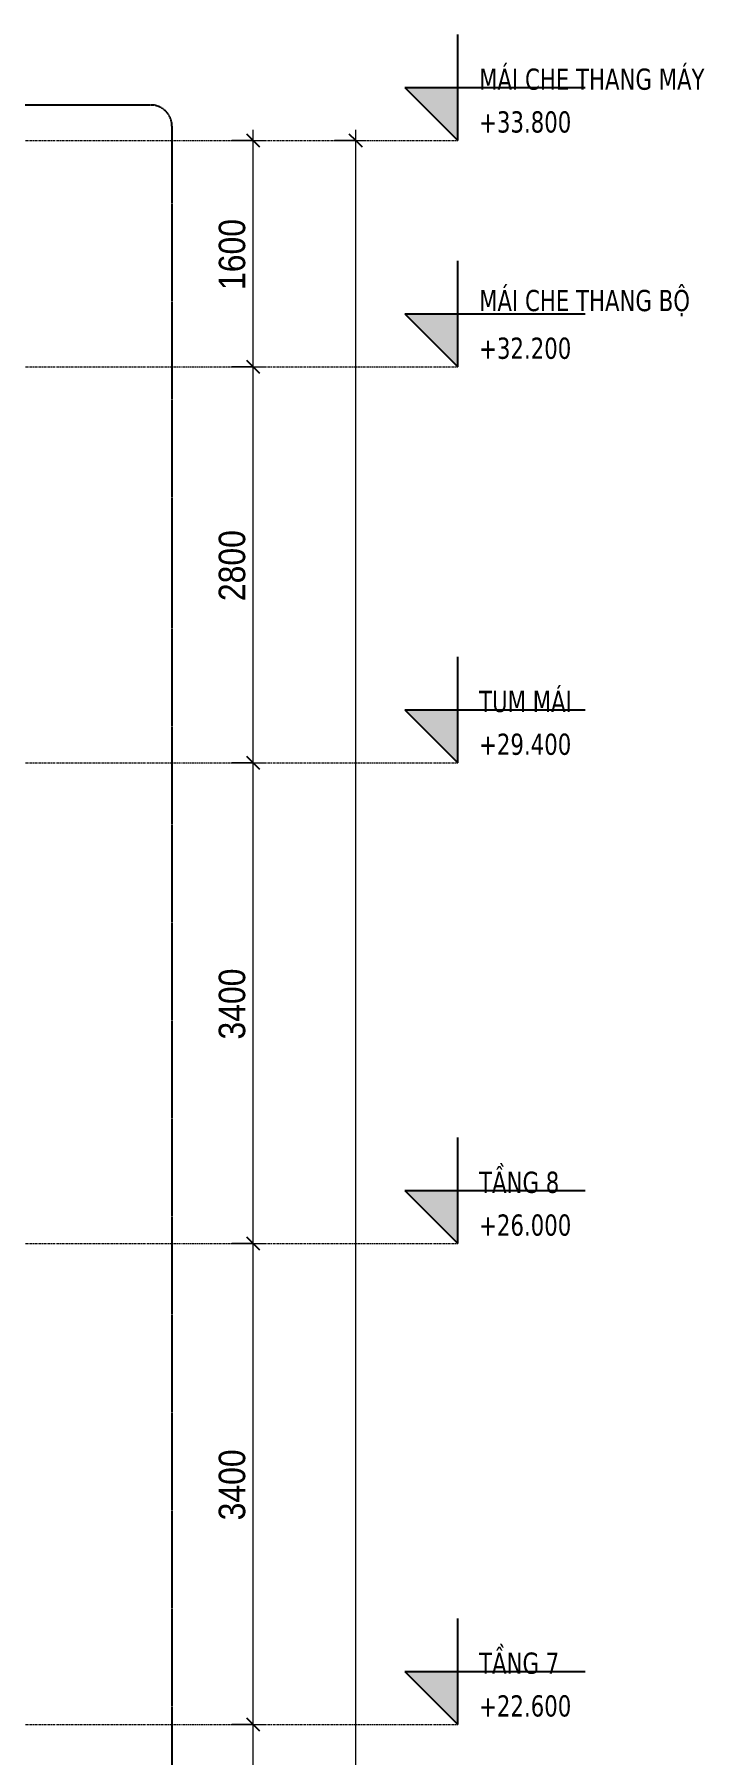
# Model space of a CAD drawing. Header units: millimetres. Extents: x 31919 to 91448, y -42770 to 34550.
# Drawn here: x 84443 to 89184, y 22380 to 34550 of the extents above; entities that cross this region are included whole.
import ezdxf

# ---------------------------------------------------------------- set-up
doc = ezdxf.new("R2010")
doc.units = ezdxf.units.MM
doc.linetypes.add('Centre', pattern=[31.75, 6.35, -4.7625, 15.875, -4.7625])
doc.linetypes.add('Hidden', pattern=[7.14375, 4.7625, -2.38125])
for name, color, linetype, lineweight in [('A-ANNO-DIMS', 211, 'Continuous', 9), ('A-ANNO-DIMS-75', 211, 'Continuous', 9), ('A-DETL-GENF', 92, 'Continuous', 18), ('A-DETL-GENF-3', 92, 'Hidden', 25), ('A-FLOR-LEVL', 51, 'Continuous', 9), ('A-FLOR-LEVL-1', 51, 'Continuous', 25), ('A-FLOR-LEVL-2', 51, 'Centre', 9)]:
    doc.layers.add(name, color=color, linetype=linetype, lineweight=lineweight)
doc.styles.add('Tahoma_B_1', font='tahomabd.ttf', dxfattribs={"width": 0.85, "height": 150})
doc.styles.add('UTM Avo_1', font='', dxfattribs={"width": 0.9, "height": 187.5})
doc.styles.get('UTM Avo_1').set_extended_font_data('UTM Avo')
doc.dimstyles.new('1_Dim_chi_tiet_2_5_2', dxfattribs={"dimscale": 304.8, "dimtxt": 187.368928, "dimasz": 0.295276, "dimexe": 0.246063, "dimexo": 0.0625, "dimgap": 0.024606, "dimtad": 1, "dimdec": 0, "dimrnd": 5, "dimzin": 0, "dimdsep": 46, "dimtxsty": 'UTM Avo_1', "dimblk1": 'OBLIQUE', "dimblk2": 'OBLIQUE', "dimsah": 1, "dimcen": 0.09, "dimdle": 0.246063, "dimazin": 0, "dimtfac": 1, "dimtdec": 4, "dimtix": 1, "dimtmove": 0, "dimatfit": 3, "dimfxl": 0.492126, "dimfxlon": 1, "dimtvp": 1, "dimtolj": 1, "dimtzin": 0, "dimarcsym": 2})

# ---------------------------------------------------------------- blocks, each defined once
blk = doc.blocks.new('BORDER VIEW - BORDER VIEW-3758627-TKCS_THANG BỘ TB2 - MẶT CẮT')
at = {"layer": 'A-DETL-GENF-3'}
for p, q in [((-40953, 34051), (-32696, 34051)), ((-32546, 33901), (-32546, -2703))]:
    blk.add_line(p, q, dxfattribs=at)
blk.add_arc((-32696, 33901), 150, 0, 90, dxfattribs=at)
blk = doc.blocks.new('Level - CAO ĐỘ LEVEL-350587-TKCS_THANG BỘ TB2 - MẶT CẮT')
at = {"layer": 'A-FLOR-LEVL'}
blk.add_hatch(color=256, dxfattribs=at).paths.add_polyline_path([(-30524, 2575), (-30524, 2200), (-30899, 2575)])
at = {"layer": 'A-FLOR-LEVL-1'}
for p, q in [((-30524, 2200), (-30524, 2950)), ((-30899, 2575), (-30524, 2200)), ((-30899, 2575), (-29624, 2575))]:
    blk.add_line(p, q, dxfattribs=at)
blk = doc.blocks.new('DIMBLOCK166-TKCS_THANG BỘ TB2 - MẶT CẮT')
at = {"layer": 'A-ANNO-DIMS-75', "lineweight": 25}
for p, q in [((85990, 22600), (85945, 22645)), ((85990, 22600), (86035, 22555)), ((85990, 19200), (85945, 19245)), ((85990, 19200), (86035, 19155))]:
    blk.add_line(p, q, dxfattribs=at)
at = {"layer": 'A-ANNO-DIMS-75'}
for p, q in [((85840, 22600), (86065, 22600)), ((85990, 22600), (85840, 22600)), ((85990, 19200), (85990, 22600)), ((85840, 19200), (86065, 19200)), ((85990, 19200), (85840, 19200))]:
    blk.add_line(p, q, dxfattribs=at)
at = {"layer": 'A-ANNO-DIMS-75', "color": 0, "insert": (85747, 20643), "char_height": 187.5, "width": 616.24, "attachment_point": 1, "rotation": 90, "line_spacing_factor": 1.110334, "style": 'UTM Avo_1'}
blk.add_mtext('3400', dxfattribs=at)
blk = doc.blocks.new('_Oblique')
at = {"color": 0, "linetype": 'ByBlock', "lineweight": -2}
blk.add_line((-0.5, -0.5), (0.5, 0.5), dxfattribs=at)
blk = doc.blocks.new('DIMBLOCK167-TKCS_THANG BỘ TB2 - MẶT CẮT')
at = {"layer": 'A-ANNO-DIMS-75', "lineweight": 25}
for p, q in [((85990, 26000), (85945, 26045)), ((85990, 26000), (86035, 25955)), ((85990, 22600), (85945, 22645)), ((85990, 22600), (86035, 22555))]:
    blk.add_line(p, q, dxfattribs=at)
at = {"layer": 'A-ANNO-DIMS-75'}
for p, q in [((85840, 26000), (86065, 26000)), ((85990, 26000), (85840, 26000)), ((85990, 22600), (85990, 26000)), ((85840, 22600), (86065, 22600)), ((85990, 22600), (85840, 22600))]:
    blk.add_line(p, q, dxfattribs=at)
at = {"layer": 'A-ANNO-DIMS-75', "color": 0, "insert": (85747, 24043), "char_height": 187.5, "width": 616.24, "attachment_point": 1, "rotation": 90, "line_spacing_factor": 1.110334, "style": 'UTM Avo_1'}
blk.add_mtext('3400', dxfattribs=at)
blk = doc.blocks.new('DIMBLOCK168-TKCS_THANG BỘ TB2 - MẶT CẮT')
at = {"layer": 'A-ANNO-DIMS-75'}
for p, q in [((85840, 29400), (86065, 29400)), ((85990, 29400), (85840, 29400)), ((85990, 26000), (85990, 29400)), ((85840, 26000), (86065, 26000)), ((85990, 26000), (85840, 26000))]:
    blk.add_line(p, q, dxfattribs=at)
at = {"layer": 'A-ANNO-DIMS-75', "lineweight": 25}
for p, q in [((85990, 29400), (85945, 29445)), ((85990, 29400), (86035, 29355)), ((85990, 26000), (85945, 26045)), ((85990, 26000), (86035, 25955))]:
    blk.add_line(p, q, dxfattribs=at)
at = {"layer": 'A-ANNO-DIMS-75', "color": 0, "insert": (85747, 27443), "char_height": 187.5, "width": 616.24, "attachment_point": 1, "rotation": 90, "line_spacing_factor": 1.110334, "style": 'UTM Avo_1'}
blk.add_mtext('3400', dxfattribs=at)
blk = doc.blocks.new('DIMBLOCK169-TKCS_THANG BỘ TB2 - MẶT CẮT')
at = {"layer": 'A-ANNO-DIMS-75'}
for p, q in [((85840, 32200), (86065, 32200)), ((85990, 32200), (85840, 32200)), ((85990, 29400), (85990, 32200)), ((85840, 29400), (86065, 29400)), ((85990, 29400), (85840, 29400))]:
    blk.add_line(p, q, dxfattribs=at)
at = {"layer": 'A-ANNO-DIMS-75', "lineweight": 25}
for p, q in [((85990, 32200), (85945, 32245)), ((85990, 32200), (86035, 32155)), ((85990, 29400), (85945, 29445)), ((85990, 29400), (86035, 29355))]:
    blk.add_line(p, q, dxfattribs=at)
at = {"layer": 'A-ANNO-DIMS-75', "color": 0, "insert": (85747, 30543), "char_height": 187.5, "width": 616.24, "attachment_point": 1, "rotation": 90, "line_spacing_factor": 1.110334, "style": 'UTM Avo_1'}
blk.add_mtext('2800', dxfattribs=at)
blk = doc.blocks.new('DIMBLOCK170-TKCS_THANG BỘ TB2 - MẶT CẮT')
at = {"layer": 'A-ANNO-DIMS-75', "lineweight": 25}
for p, q in [((85990, 33800), (85945, 33845)), ((85990, 33800), (86035, 33755)), ((85990, 32200), (85945, 32245)), ((85990, 32200), (86035, 32155))]:
    blk.add_line(p, q, dxfattribs=at)
at = {"layer": 'A-ANNO-DIMS-75'}
for p, q in [((85990, 32200), (85990, 33875)), ((85840, 33800), (86065, 33800)), ((85990, 33800), (85840, 33800)), ((85840, 32200), (86065, 32200)), ((85990, 32200), (85840, 32200))]:
    blk.add_line(p, q, dxfattribs=at)
at = {"layer": 'A-ANNO-DIMS-75', "color": 0, "insert": (85747, 32743), "char_height": 187.5, "width": 616.24, "attachment_point": 1, "rotation": 90, "line_spacing_factor": 1.110334, "style": 'UTM Avo_1'}
blk.add_mtext('1600', dxfattribs=at)
blk = doc.blocks.new('DIMBLOCK171-TKCS_THANG BỘ TB2 - MẶT CẮT')
at = {"layer": 'A-ANNO-DIMS-75', "lineweight": 25}
for p, q in [((86716, 33800), (86671, 33845)), ((86716, 33800), (86761, 33755)), ((86716, -2000), (86671, -1955)), ((86716, -2000), (86761, -2045))]:
    blk.add_line(p, q, dxfattribs=at)
at = {"layer": 'A-ANNO-DIMS-75'}
for p, q in [((86716, -2075), (86716, 33875)), ((86566, 33800), (86791, 33800)), ((86716, 33800), (86566, 33800)), ((86566, -2000), (86791, -2000)), ((86716, -2000), (86566, -2000))]:
    blk.add_line(p, q, dxfattribs=at)
at = {"layer": 'A-ANNO-DIMS-75', "color": 0, "insert": (86473, 15579), "char_height": 187.5, "width": 770.29, "attachment_point": 1, "rotation": 90, "line_spacing_factor": 1.110334, "style": 'UTM Avo_1'}
blk.add_mtext('35800', dxfattribs=at)

msp = doc.modelspace()

# ---------------------------------------------------------------- linework, layer by layer
at = {"layer": 'A-FLOR-LEVL-2'}
for p, q in [((76052.8, 33800), (87438.4, 33800)), ((76052.8, 32200), (87438.4, 32200)), ((76052.8, 29400), (87438.4, 29400)), ((76052.8, 26000), (87438.4, 26000)), ((76052.8, 22600), (87438.4, 22600))]:
    msp.add_line(p, q, dxfattribs=at)

# ---------------------------------------------------------------- block references
at = {"layer": 'A-DETL-GENF'}
msp.add_blockref('BORDER VIEW - BORDER VIEW-3758627-TKCS_THANG BỘ TB2 - MẶT CẮT', (117962.4, 0), dxfattribs=at)
at = {"layer": 'A-FLOR-LEVL-1'}
for p in [(117962.4, 31600), (117962.4, 30000), (117962.4, 27200), (117962.4, 23800), (117962.4, 20400)]:
    msp.add_blockref('Level - CAO ĐỘ LEVEL-350587-TKCS_THANG BỘ TB2 - MẶT CẮT', p, dxfattribs=at)

# ---------------------------------------------------------------- texts
at = {"layer": 'A-FLOR-LEVL', "char_height": 150, "line_spacing_factor": 0.996129, "style": 'Tahoma_B_1'}
for s, insert, width, attachment_point in [('\\pt765,1530,2295,3060,3825,4590,5355,6120,6885,7650,8415,9180,9945,10710,11475,12240,13005,13770,14535,15300,16065,16830,17595,18360,19125,19890,20655,21420,22185,22950,23715,24480;MÁI CHE THANG MÁY', (87588.9, 34155.8), 1960.95, 7), ('\\pt318.75,637.5,956.25,1275,1593.75,1912.5,2231.25,2550,2868.75,3187.5,3506.25,3825,4143.75,4462.5,4781.25,5100,5418.75,5737.5,6056.25,6375,6693.75,7012.5,7331.25,7650,7968.75,8287.5,8606.25,8925,9243.75,9562.5,9881.25,10200;+33.800', (87588.9, 34006.3), 775.837, 1), ('\\pt765,1530,2295,3060,3825,4590,5355,6120,6885,7650,8415,9180,9945,10710,11475,12240,13005,13770,14535,15300,16065,16830,17595,18360,19125,19890,20655,21420,22185,22950,23715,24480;MÁI CHE THANG BỘ', (87588.9, 32555.8), 1821.975, 7), ('\\pt318.75,637.5,956.25,1275,1593.75,1912.5,2231.25,2550,2868.75,3187.5,3506.25,3825,4143.75,4462.5,4781.25,5100,5418.75,5737.5,6056.25,6375,6693.75,7012.5,7331.25,7650,7968.75,8287.5,8606.25,8925,9243.75,9562.5,9881.25,10200;+32.200', (87588.9, 32406.3), 775.837, 1), ('\\pt765,1530,2295,3060,3825,4590,5355,6120,6885,7650,8415,9180,9945,10710,11475,12240,13005,13770,14535,15300,16065,16830,17595,18360,19125,19890,20655,21420,22185,22950,23715,24480;TUM MÁI', (87588.9, 29755.8), 835.125, 7), ('\\pt318.75,637.5,956.25,1275,1593.75,1912.5,2231.25,2550,2868.75,3187.5,3506.25,3825,4143.75,4462.5,4781.25,5100,5418.75,5737.5,6056.25,6375,6693.75,7012.5,7331.25,7650,7968.75,8287.5,8606.25,8925,9243.75,9562.5,9881.25,10200;+29.400', (87588.9, 29606.3), 775.837, 1), ('\\pt765,1530,2295,3060,3825,4590,5355,6120,6885,7650,8415,9180,9945,10710,11475,12240,13005,13770,14535,15300,16065,16830,17595,18360,19125,19890,20655,21420,22185,22950,23715,24480;TẦNG 8', (87588.9, 26355.8), 678.937, 7), ('\\pt318.75,637.5,956.25,1275,1593.75,1912.5,2231.25,2550,2868.75,3187.5,3506.25,3825,4143.75,4462.5,4781.25,5100,5418.75,5737.5,6056.25,6375,6693.75,7012.5,7331.25,7650,7968.75,8287.5,8606.25,8925,9243.75,9562.5,9881.25,10200;+26.000', (87588.9, 26206.3), 775.837, 1), ('\\pt765,1530,2295,3060,3825,4590,5355,6120,6885,7650,8415,9180,9945,10710,11475,12240,13005,13770,14535,15300,16065,16830,17595,18360,19125,19890,20655,21420,22185,22950,23715,24480;TẦNG 7', (87588.9, 22955.8), 678.937, 7), ('\\pt318.75,637.5,956.25,1275,1593.75,1912.5,2231.25,2550,2868.75,3187.5,3506.25,3825,4143.75,4462.5,4781.25,5100,5418.75,5737.5,6056.25,6375,6693.75,7012.5,7331.25,7650,7968.75,8287.5,8606.25,8925,9243.75,9562.5,9881.25,10200;+22.600', (87588.9, 22806.3), 775.837, 1)]:
    msp.add_mtext(s, dxfattribs=dict(at, insert=insert, width=width, attachment_point=attachment_point))

# ---------------------------------------------------------------- dimensions: what is measured, and where the dimension line sits
at = {"layer": 'A-ANNO-DIMS'}
for base, p1, p2, override, picture, middle in [((85990.2, 33800), (85840.2, 32200), (85840.2, 33800), {"dimpost": '<>', "dimfxl": 1600}, 'DIMBLOCK170-TKCS_THANG BỘ TB2 - MẶT CẮT', (85885.7, 33000)), ((86716.1, 33800), (86566.1, -2000), (86566.1, 33800), {"dimpost": '<>', "dimfxl": 35800}, 'DIMBLOCK171-TKCS_THANG BỘ TB2 - MẶT CẮT', (86611.6, 15900)), ((85990.2, 32200), (85840.2, 29400), (85840.2, 32200), {"dimpost": '<>', "dimfxl": 2800}, 'DIMBLOCK169-TKCS_THANG BỘ TB2 - MẶT CẮT', (85885.7, 30800)), ((85990.2, 29400), (85840.2, 26000), (85840.2, 29400), {"dimpost": '<>', "dimfxl": 3400}, 'DIMBLOCK168-TKCS_THANG BỘ TB2 - MẶT CẮT', (85885.7, 27700)), ((85990.2, 26000), (85840.2, 22600), (85840.2, 26000), {"dimpost": '<>', "dimfxl": 3400}, 'DIMBLOCK167-TKCS_THANG BỘ TB2 - MẶT CẮT', (85885.7, 24300)), ((85990.2, 22600), (85840.2, 19200), (85840.2, 22600), {"dimpost": '<>', "dimfxl": 3400}, 'DIMBLOCK166-TKCS_THANG BỘ TB2 - MẶT CẮT', (85885.7, 20900))]:
    dim = msp.add_linear_dim(base=base, p1=p1, p2=p2, angle=90, dimstyle='1_Dim_chi_tiet_2_5_2', override=override, dxfattribs=at)
    dim.commit()
    dim.dimension.update_dxf_attribs({"geometry": picture, "text_midpoint": middle})

doc.saveas('drawing.dxf')
